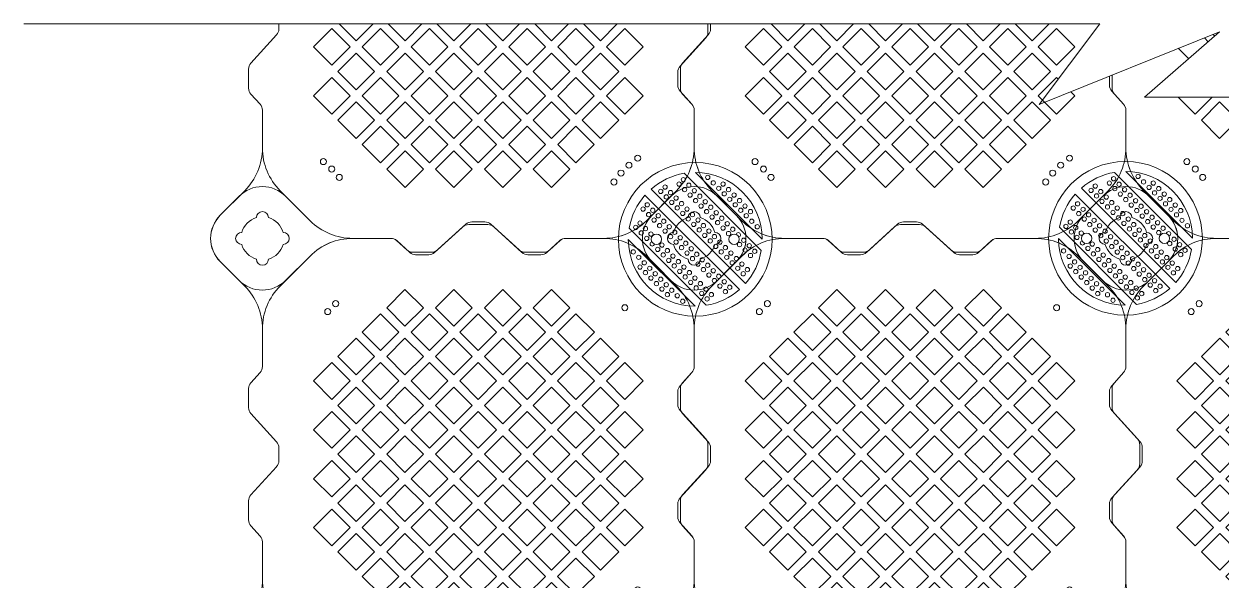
# Model space of a CAD drawing. Extents: x 28691 to 190833, y -3655 to 80068.
# Drawn here: x 175225 to 182157, y 23854 to 27075 of the extents above; entities that cross this region are included whole.
import ezdxf

# ---------------------------------------------------------------- set-up
doc = ezdxf.new("R2010")
doc.units = 0
doc.header["$LTSCALE"] = 10
doc.header["$MEASUREMENT"] = 0
doc.layers.add('2维浮筒', color=7, linetype='Continuous', lineweight=5)
doc.layers.add('Dim', color=3, linetype='Continuous', lineweight=13)

# ---------------------------------------------------------------- blocks, each defined once
blk = doc.blocks.new('旗华浮筒')
at = {"layer": '2维浮筒', "color": 150, "lineweight": 0}
for p, q in [((-548.8, 526.9), (-526.9, 548.8)), ((-473.2, 548.8), (-444.8, 520.5)), ((-26.8, 548.8), (-55.2, 520.5)), ((26.9, 548.8), (48.8, 526.9)), ((-332.9, 513.4), (-344.7, 502.6)), ((-303.9, 516), (-326.1, 516)), ((-297.1, 513.4), (-264.4, 483.6)), ((-202.9, 513.4), (-235.6, 483.6)), ((-196.1, 516), (-173.9, 516)), ((-167.1, 513.4), (-155.3, 502.6)), ((-395.4, 500), (-351.5, 500)), ((-148.5, 500), (-104.7, 500)), ((-548.8, 473.2), (-520.5, 444.8)), ((-479.5, 444.8), (-444.8, 479.5)), ((-257.6, 481), (-242.4, 481)), ((-20.5, 444.8), (-55.2, 479.5)), ((48.8, 473.2), (20.5, 444.8)), ((-500, 351.5), (-500, 395.4)), ((0, 351.3), (0, 395.4)), ((-513.4, 332.9), (-502.6, 344.7)), ((-16.4, 329.4), (-2.6, 344.5)), ((-516, 303.9), (-516, 326.1)), ((-19, 307.4), (-19, 322.6)), ((-513.4, 297.1), (-483.6, 264.4)), ((-16.4, 300.6), (13.4, 267.9)), ((-250, 257.1), (-228.8, 278.3)), ((-242.9, 250), (-221.7, 271.2)), ((-481, 242.4), (-481, 257.6)), ((16, 238.9), (16, 261.1)), ((-513.4, 202.9), (-483.6, 235.6)), ((-16.4, 199.4), (13.4, 232.1)), ((-516, 196.1), (-516, 173.9)), ((-19, 192.6), (-19, 177.4)), ((-513.4, 167.1), (-502.6, 155.3)), ((-16.4, 170.6), (-2.6, 155.5)), ((-500, 104.7), (-500, 148.5)), ((0, 104.7), (0, 148.7)), ((-548.8, 26.8), (-520.5, 55.2)), ((-444.8, 20.5), (-479.5, 55.2)), ((-55.2, 20.5), (-20.5, 55.2)), ((48.8, 26.8), (20.5, 55.2)), ((-329.4, 16.4), (-344.5, 2.6)), ((-307.4, 19), (-322.6, 19)), ((-300.6, 16.4), (-267.9, -13.4)), ((-199.4, 16.4), (-232.1, -13.4)), ((-192.6, 19), (-177.4, 19)), ((-170.6, 16.4), (-155.5, 2.6)), ((-395.4, 0), (-351.3, 0)), ((-148.7, 0), (-104.7, 0)), ((-526.9, -48.8), (-548.8, -26.9)), ((-473.2, -48.8), (-444.8, -20.5)), ((-261.1, -16), (-238.9, -16)), ((-26.8, -48.8), (-55.2, -20.5)), ((48.8, -26.9), (26.9, -48.8))]:
    blk.add_line(p, q, dxfattribs=at)
for points in [[(-334.9, 398.5), (-313.6, 419.7), (-334.9, 440.9), (-356.1, 419.7)], [(-278.3, 398.5), (-257.1, 419.7), (-278.3, 440.9), (-299.5, 419.7)], [(-221.7, 398.5), (-200.5, 419.7), (-221.7, 440.9), (-242.9, 419.7)], [(-165.1, 398.5), (-143.9, 419.7), (-165.1, 440.9), (-186.4, 419.7)], [(-363.1, 370.2), (-341.9, 391.4), (-363.1, 412.6), (-384.4, 391.4)], [(-306.6, 370.2), (-285.4, 391.4), (-306.6, 412.6), (-327.8, 391.4)], [(-250, 370.2), (-228.8, 391.4), (-250, 412.6), (-271.2, 391.4)], [(-193.4, 370.2), (-172.2, 391.4), (-193.4, 412.6), (-214.6, 391.4)], [(-136.9, 370.2), (-115.6, 391.4), (-136.9, 412.6), (-158.1, 391.4)], [(-391.4, 341.9), (-370.2, 363.1), (-391.4, 384.4), (-412.6, 363.1)], [(-334.9, 341.9), (-313.6, 363.1), (-334.9, 384.4), (-356.1, 363.1)], [(-278.3, 341.9), (-257.1, 363.1), (-278.3, 384.4), (-299.5, 363.1)], [(-221.7, 341.9), (-200.5, 363.1), (-221.7, 384.4), (-242.9, 363.1)], [(-165.1, 341.9), (-143.9, 363.1), (-165.1, 384.4), (-186.4, 363.1)], [(-108.6, 341.9), (-87.4, 363.1), (-108.6, 384.4), (-129.8, 363.1)], [(-419.7, 313.6), (-398.5, 334.9), (-419.7, 356.1), (-440.9, 334.9)], [(-363.1, 313.6), (-341.9, 334.9), (-363.1, 356.1), (-384.4, 334.9)], [(-306.6, 313.6), (-285.4, 334.9), (-306.6, 356.1), (-327.8, 334.9)], [(-250, 313.6), (-228.8, 334.9), (-250, 356.1), (-271.2, 334.9)], [(-193.4, 313.6), (-172.2, 334.9), (-193.4, 356.1), (-214.6, 334.9)], [(-136.9, 313.6), (-115.6, 334.9), (-136.9, 356.1), (-158.1, 334.9)], [(-80.3, 313.6), (-59.1, 334.9), (-80.3, 356.1), (-101.5, 334.9)], [(-391.4, 285.4), (-370.2, 306.6), (-391.4, 327.8), (-412.6, 306.6)], [(-334.9, 285.4), (-313.6, 306.6), (-334.9, 327.8), (-356.1, 306.6)], [(-278.3, 285.4), (-257.1, 306.6), (-278.3, 327.8), (-299.5, 306.6)], [(-221.7, 285.4), (-200.5, 306.6), (-221.7, 327.8), (-242.9, 306.6)], [(-165.1, 285.4), (-143.9, 306.6), (-165.1, 327.8), (-186.4, 306.6)], [(-108.6, 285.4), (-87.4, 306.6), (-108.6, 327.8), (-129.8, 306.6)], [(-419.7, 257.1), (-398.5, 278.3), (-419.7, 299.5), (-440.9, 278.3)], [(-363.1, 257.1), (-341.9, 278.3), (-363.1, 299.5), (-384.4, 278.3)], [(-306.6, 257.1), (-285.4, 278.3), (-306.6, 299.5), (-327.8, 278.3)], [(-193.4, 257.1), (-172.2, 278.3), (-193.4, 299.5), (-214.6, 278.3)], [(-136.9, 257.1), (-115.6, 278.3), (-136.9, 299.5), (-158.1, 278.3)], [(-80.3, 257.1), (-59.1, 278.3), (-80.3, 299.5), (-101.5, 278.3)], [(-391.4, 228.8), (-370.2, 250), (-391.4, 271.2), (-412.6, 250)], [(-334.9, 228.8), (-313.6, 250), (-334.9, 271.2), (-356.1, 250)], [(-278.3, 228.8), (-257.1, 250), (-278.3, 271.2), (-299.5, 250)], [(-165.1, 228.8), (-143.9, 250), (-165.1, 271.2), (-186.4, 250)], [(-108.6, 228.8), (-87.4, 250), (-108.6, 271.2), (-129.8, 250)], [(-419.7, 200.5), (-398.5, 221.7), (-419.7, 242.9), (-440.9, 221.7)], [(-363.1, 200.5), (-341.9, 221.7), (-363.1, 242.9), (-384.4, 221.7)], [(-306.6, 200.5), (-285.4, 221.7), (-306.6, 242.9), (-327.8, 221.7)], [(-250, 200.5), (-228.8, 221.7), (-250, 242.9), (-271.2, 221.7)], [(-193.4, 200.5), (-172.2, 221.7), (-193.4, 242.9), (-214.6, 221.7)], [(-136.9, 200.5), (-115.6, 221.7), (-136.9, 242.9), (-158.1, 221.7)], [(-80.3, 200.5), (-59.1, 221.7), (-80.3, 242.9), (-101.5, 221.7)], [(-391.4, 172.2), (-370.2, 193.4), (-391.4, 214.6), (-412.6, 193.4)], [(-334.9, 172.2), (-313.6, 193.4), (-334.9, 214.6), (-356.1, 193.4)], [(-278.3, 172.2), (-257.1, 193.4), (-278.3, 214.6), (-299.5, 193.4)], [(-221.7, 172.2), (-200.5, 193.4), (-221.7, 214.6), (-242.9, 193.4)], [(-165.1, 172.2), (-143.9, 193.4), (-165.1, 214.6), (-186.4, 193.4)], [(-108.6, 172.2), (-87.4, 193.4), (-108.6, 214.6), (-129.8, 193.4)], [(-419.7, 143.9), (-398.5, 165.1), (-419.7, 186.4), (-440.9, 165.1)], [(-363.1, 143.9), (-341.9, 165.1), (-363.1, 186.4), (-384.4, 165.1)], [(-306.6, 143.9), (-285.4, 165.1), (-306.6, 186.4), (-327.8, 165.1)], [(-250, 143.9), (-228.8, 165.1), (-250, 186.4), (-271.2, 165.1)], [(-193.4, 143.9), (-172.2, 165.1), (-193.4, 186.4), (-214.6, 165.1)], [(-136.9, 143.9), (-115.6, 165.1), (-136.9, 186.4), (-158.1, 165.1)], [(-80.3, 143.9), (-59.1, 165.1), (-80.3, 186.4), (-101.5, 165.1)], [(-391.4, 115.6), (-370.2, 136.9), (-391.4, 158.1), (-412.6, 136.9)], [(-334.9, 115.6), (-313.6, 136.9), (-334.9, 158.1), (-356.1, 136.9)], [(-278.3, 115.6), (-257.1, 136.9), (-278.3, 158.1), (-299.5, 136.9)], [(-221.7, 115.6), (-200.5, 136.9), (-221.7, 158.1), (-242.9, 136.9)], [(-165.1, 115.6), (-143.9, 136.9), (-165.1, 158.1), (-186.4, 136.9)], [(-108.6, 115.6), (-87.4, 136.9), (-108.6, 158.1), (-129.8, 136.9)], [(-363.1, 87.4), (-341.9, 108.6), (-363.1, 129.8), (-384.4, 108.6)], [(-306.6, 87.4), (-285.4, 108.6), (-306.6, 129.8), (-327.8, 108.6)], [(-250, 87.4), (-228.8, 108.6), (-250, 129.8), (-271.2, 108.6)], [(-193.4, 87.4), (-172.2, 108.6), (-193.4, 129.8), (-214.6, 108.6)], [(-136.9, 87.4), (-115.6, 108.6), (-136.9, 129.8), (-158.1, 108.6)], [(-334.9, 59.1), (-313.6, 80.3), (-334.9, 101.5), (-356.1, 80.3)], [(-278.3, 59.1), (-257.1, 80.3), (-278.3, 101.5), (-299.5, 80.3)], [(-221.7, 59.1), (-200.5, 80.3), (-221.7, 101.5), (-242.9, 80.3)], [(-165.1, 59.1), (-143.9, 80.3), (-165.1, 101.5), (-186.4, 80.3)]]:
    blk.add_lwpolyline(points, close=True, dxfattribs=at)
for points in [[(-228.8, 278.3), (-250, 299.5), (-271.2, 278.3), (-250, 257.1)], [(-242.9, 250), (-221.7, 228.8), (-200.5, 250), (-221.7, 271.2)]]:
    blk.add_lwpolyline(points, dxfattribs=at)
for centre in [(-411, 429.4), (-419.7, 419.7), (-84.8, 424.4), (-75.6, 415.2), (-429.4, 411), (-434.7, 92.9), (-424.4, 84.8), (-80.3, 80.3), (-415.2, 75.6), (-407.1, 65.3)]:
    blk.add_circle(centre, 3.5, dxfattribs=at)
for centre, radius, start, end in [((-500, 522), 38, 45, 135), ((0, 522), 38, 45, 135), ((-522, 500), 38, 135, 225), ((-500, 524), 7, 0, 180), ((0, 524), 7, 0, 180), ((22, 500), 38, 315, 45), ((-500, 500), 25, 106.2602, 163.7398), ((-500, 500), 25, 16.2602, 73.7398), ((-395.3, 570), 70, 225, 270), ((-326.1, 506), 10, 90, 132.2737), ((-303.9, 506), 10, 47.7263, 90), ((-196.1, 506), 10, 90, 132.2737), ((-173.9, 506), 10, 47.7263, 90), ((-104.7, 570), 70, 270, 315), ((0, 500), 25, 106.2602, 163.7398), ((0, 500), 25, 16.2602, 73.7398), ((-524, 500), 7, 90, 270), ((-476, 500), 7, 270, 90), ((-395.3, 430), 70, 90, 135), ((-351.5, 510), 10, 270, 312.2737), ((-148.5, 510), 10, 227.7263, 270), ((-104.7, 430), 70, 45, 90), ((-24, 500), 7, 90, 270), ((24, 500), 7, 270, 90), ((-500, 500), 25, 196.2602, 253.7398), ((-500, 500), 25, 286.2602, 343.7398), ((0, 500), 25, 196.2602, 253.7398), ((0, 500), 25, 286.2602, 343.7398), ((-500, 476), 7, 180, 0), ((-257.6, 491), 10, 227.7263, 270), ((-242.4, 491), 10, 270, 312.2737), ((0, 476), 7, 180, 0), ((-570, 395.3), 70, 0, 45), ((-430, 395.3), 70, 135, 180), ((-70, 395.3), 70, 0, 45), ((70, 395.3), 70, 135, 180), ((-510, 351.5), 10, 317.7263, 0), ((-10, 351.3), 10, 317.7263, 0), ((-506, 326.1), 10, 137.7263, 180), ((-9, 322.6), 10, 137.7263, 180), ((-9, 307.4), 10, 180, 222.2737), ((-506, 303.9), 10, 180, 222.2737), ((-491, 257.6), 10, 0, 42.2737), ((6, 261.1), 10, 0, 42.2737), ((-491, 242.4), 10, 317.7263, 0), ((6, 238.9), 10, 317.7263, 0), ((-506, 196.1), 10, 137.7263, 180), ((-9, 192.6), 10, 137.7263, 180), ((-506, 173.9), 10, 180, 222.2737), ((-9, 177.4), 10, 180, 222.2737), ((-510, 148.5), 10, 0, 42.2737), ((-10, 148.7), 10, 0, 42.2737), ((-570, 104.7), 70, 315, 0), ((-430, 104.7), 70, 180, 225), ((-70, 104.7), 70, 315, 0), ((70, 104.7), 70, 180, 225), ((-500, 24), 7, 0, 180), ((0, 24), 7, 0, 180), ((-522, 0), 38, 135, 225), ((-500, 0), 25, 106.2602, 163.7398), ((-500, 0), 25, 16.2602, 73.7398), ((-395.3, 70), 70, 225, 270), ((-322.6, 9), 10, 90, 132.2737), ((-307.4, 9), 10, 47.7263, 90), ((-192.6, 9), 10, 90, 132.2737), ((-177.4, 9), 10, 47.7263, 90), ((-104.7, 70), 70, 270, 315), ((0, 0), 25, 106.2602, 163.7398), ((0, 0), 25, 16.2602, 73.7398), ((22, 0), 38, 315, 45), ((-524, 0), 7, 90, 270), ((-476, 0), 7, 270, 90), ((-395.3, -70), 70, 90, 135), ((-351.3, 10), 10, 270, 312.2737), ((-148.7, 10), 10, 227.7263, 270), ((-104.7, -70), 70, 45, 90), ((-24, 0), 7, 90, 270), ((24, 0), 7, 270, 90), ((-500, 0), 25, 196.2602, 253.7398), ((-500, 0), 25, 286.2602, 343.7398), ((-261.1, -6), 10, 227.7263, 270), ((-238.9, -6), 10, 270, 312.2737), ((0, 0), 25, 196.2602, 253.7398), ((0, 0), 25, 286.2602, 343.7398), ((-500, -24), 7, 180, 0), ((0, -24), 7, 180, 0), ((-500, -22), 38, 225, 315), ((0, -22), 38, 225, 315)]:
    blk.add_arc(centre, radius, start, end, dxfattribs=at)

msp = doc.modelspace()

# ---------------------------------------------------------------- linework, layer by layer
at = {"color": 150, "lineweight": 0}
for p, q in [((179494.802, 25763.386), (179048.638, 26209.551)), ((179500.118, 25828.781), (179114.032, 26214.867)), ((181986.254, 25769.108), (181540.09, 26215.272)), ((181991.57, 25834.502), (181605.484, 26220.588)), ((179368.376, 25536.259), (178821.51, 26083.125)), ((179403.731, 25571.614), (178856.865, 26118.48)), ((181859.828, 25541.98), (181312.962, 26088.846)), ((181895.184, 25577.335), (181348.318, 26124.201)), ((179176.604, 25445.188), (178730.44, 25891.352)), ((181668.056, 25450.91), (181221.892, 25897.074)), ((179111.209, 25439.872), (178725.123, 25825.958)), ((181602.662, 25445.593), (181216.575, 25831.679))]:
    msp.add_line(p, q, dxfattribs=at)
for centre, radius in [((179112.621, 25827.369), 445), ((181604.073, 25833.091), 445), ((181676.551, 26191.947), 12.5), ((178937.612, 26129.658), 12.5), ((179018.929, 26147.335), 12.5), ((179043.678, 26172.084), 12.5), ((179075.498, 26140.264), 12.5), ((179185.099, 26186.226), 12.5), ((179216.919, 26154.406), 12.5), ((179248.739, 26122.586), 12.5), ((179273.488, 26147.335), 12.5), ((181429.064, 26135.379), 12.5), ((181510.381, 26153.056), 12.5), ((181535.13, 26177.805), 12.5), ((181542.201, 26121.237), 12.5), ((181566.95, 26145.985), 12.5), ((181708.371, 26160.128), 12.5), ((181740.191, 26128.308), 12.5), ((181764.94, 26153.056), 12.5), ((181796.759, 26121.237), 12.5), ((178912.863, 26104.909), 12.5), ((178944.683, 26073.089), 12.5), ((178969.432, 26097.838), 12.5), ((179001.251, 26066.018), 12.5), ((179050.749, 26115.515), 12.5), ((179082.569, 26083.696), 12.5), ((179107.317, 26108.444), 12.5), ((179114.388, 26051.876), 12.5), ((179139.137, 26076.625), 12.5), ((179280.559, 26090.767), 12.5), ((179305.307, 26115.515), 12.5), ((179312.378, 26058.947), 12.5), ((179337.127, 26083.696), 12.5), ((179368.947, 26051.876), 12.5), ((181404.315, 26110.63), 12.5), ((181436.135, 26078.81), 12.5), ((181460.884, 26103.559), 12.5), ((181492.704, 26071.739), 12.5), ((181574.021, 26089.417), 12.5), ((181598.77, 26114.166), 12.5), ((181605.841, 26057.597), 12.5), ((181630.589, 26082.346), 12.5), ((181772.011, 26096.488), 12.5), ((181803.831, 26064.668), 12.5), ((181828.579, 26089.417), 12.5), ((181860.399, 26057.597), 12.5), ((178810.333, 26002.378), 12.5), ((178835.081, 26027.127), 12.5), ((178866.901, 25995.307), 12.5), ((178976.503, 26041.269), 12.5), ((179008.322, 26009.449), 12.5), ((179033.071, 26034.198), 12.5), ((179064.891, 26002.378), 12.5), ((179146.208, 26020.056), 12.5), ((179170.957, 26044.805), 12.5), ((179178.028, 25988.236), 12.5), ((179202.777, 26012.985), 12.5), ((179344.198, 26027.127), 12.5), ((179376.018, 25995.307), 12.5), ((179400.767, 26020.056), 12.5), ((179432.587, 25988.236), 12.5), ((181301.785, 26008.1), 12.5), ((181326.533, 26032.848), 12.5), ((181358.353, 26001.029), 12.5), ((181467.955, 26046.99), 12.5), ((181499.775, 26015.171), 12.5), ((181524.523, 26039.919), 12.5), ((181531.594, 25983.351), 12.5), ((181556.343, 26008.1), 12.5), ((181637.66, 26025.777), 12.5), ((181662.409, 26050.526), 12.5), ((181669.48, 25993.957), 12.5), ((181694.229, 26018.706), 12.5), ((181726.049, 25986.886), 12.5), ((181835.65, 26032.848), 12.5), ((181867.47, 26001.029), 12.5), ((181892.219, 26025.777), 12.5), ((181924.039, 25993.957), 12.5), ((178792.655, 25921.061), 12.5), ((178842.152, 25970.559), 12.5), ((178873.972, 25938.739), 12.5), ((178898.721, 25963.487), 12.5), ((178930.541, 25931.668), 12.5), ((179040.142, 25977.63), 12.5), ((179071.962, 25945.81), 12.5), ((179096.711, 25970.559), 12.5), ((179103.782, 25913.99), 12.5), ((179128.531, 25938.739), 12.5), ((179209.848, 25956.416), 12.5), ((179234.597, 25981.165), 12.5), ((179241.668, 25924.597), 12.5), ((179266.416, 25949.345), 12.5), ((179298.236, 25917.525), 12.5), ((179407.838, 25963.487), 12.5), ((179439.658, 25931.668), 12.5), ((181284.107, 25926.782), 12.5), ((181333.605, 25976.28), 12.5), ((181365.424, 25944.46), 12.5), ((181390.173, 25969.209), 12.5), ((181421.993, 25937.389), 12.5), ((181563.414, 25951.531), 12.5), ((181588.163, 25976.28), 12.5), ((181595.234, 25919.711), 12.5), ((181619.983, 25944.46), 12.5), ((181701.3, 25962.138), 12.5), ((181733.12, 25930.318), 12.5), ((181757.869, 25955.067), 12.5), ((181789.688, 25923.247), 12.5), ((181899.29, 25969.209), 12.5), ((181931.11, 25937.389), 12.5), ((178767.906, 25896.312), 12.5), ((178799.726, 25864.492), 12.5), ((178824.475, 25889.241), 12.5), ((178856.295, 25857.421), 12.5), ((178887.621, 25827.369), 30), ((178905.792, 25906.919), 12.5), ((178937.612, 25875.099), 12.5), ((178962.361, 25899.848), 12.5), ((178994.18, 25868.028), 12.5), ((179135.602, 25882.17), 12.5), ((179160.35, 25906.919), 12.5), ((179167.421, 25850.35), 12.5), ((179192.17, 25875.099), 12.5), ((179273.488, 25892.777), 12.5), ((179305.307, 25860.957), 12.5), ((179337.621, 25827.369), 30), ((179330.056, 25885.706), 12.5), ((179471.477, 25899.848), 12.5), ((181259.358, 25902.034), 12.5), ((181291.178, 25870.214), 12.5), ((181315.927, 25894.963), 12.5), ((181347.747, 25863.143), 12.5), ((181379.073, 25833.091), 30), ((181397.244, 25912.64), 12.5), ((181429.064, 25880.82), 12.5), ((181453.813, 25905.569), 12.5), ((181460.884, 25849.001), 12.5), ((181485.633, 25873.749), 12.5), ((181627.054, 25887.891), 12.5), ((181651.803, 25912.64), 12.5), ((181658.874, 25856.072), 12.5), ((181683.622, 25880.82), 12.5), ((181715.442, 25849.001), 12.5), ((181764.94, 25898.498), 12.5), ((181796.759, 25866.678), 12.5), ((181829.073, 25833.091), 30), ((181821.508, 25891.427), 12.5), ((181962.93, 25905.569), 12.5), ((178831.546, 25832.673), 12.5), ((178919.934, 25793.782), 12.5), ((178969.432, 25843.279), 12.5), ((179001.251, 25811.459), 12.5), ((179026, 25836.208), 12.5), ((179033.071, 25779.64), 12.5), ((179057.82, 25804.388), 12.5), ((179199.241, 25818.531), 12.5), ((179223.99, 25843.279), 12.5), ((179231.061, 25786.711), 12.5), ((179255.81, 25811.459), 12.5), ((179287.63, 25779.64), 12.5), ((179368.947, 25797.317), 12.5), ((179393.696, 25822.066), 12.5), ((179425.515, 25790.246), 12.5), ((181322.998, 25838.394), 12.5), ((181386.638, 25774.754), 12.5), ((181411.386, 25799.503), 12.5), ((181492.704, 25817.181), 12.5), ((181517.452, 25841.929), 12.5), ((181524.523, 25785.361), 12.5), ((181549.272, 25810.11), 12.5), ((181581.092, 25778.29), 12.5), ((181690.693, 25824.252), 12.5), ((181722.513, 25792.432), 12.5), ((181747.262, 25817.181), 12.5), ((181779.082, 25785.361), 12.5), ((181860.399, 25803.039), 12.5), ((181885.148, 25827.787), 12.5), ((181916.968, 25795.968), 12.5), ((178753.764, 25754.891), 12.5), ((178785.584, 25723.071), 12.5), ((178895.185, 25769.033), 12.5), ((178927.005, 25737.213), 12.5), ((178951.754, 25761.962), 12.5), ((178958.825, 25705.393), 12.5), ((178983.574, 25730.142), 12.5), ((179064.891, 25747.82), 12.5), ((179089.64, 25772.569), 12.5), ((179096.711, 25716), 12.5), ((179121.46, 25740.749), 12.5), ((179153.279, 25708.929), 12.5), ((179262.881, 25754.891), 12.5), ((179294.701, 25723.071), 12.5), ((179319.449, 25747.82), 12.5), ((179351.269, 25716), 12.5), ((179400.767, 25765.498), 12.5), ((179432.587, 25733.678), 12.5), ((179457.335, 25758.426), 12.5), ((181245.216, 25760.612), 12.5), ((181277.036, 25728.792), 12.5), ((181418.457, 25742.935), 12.5), ((181443.206, 25767.683), 12.5), ((181450.277, 25711.115), 12.5), ((181475.026, 25735.863), 12.5), ((181556.343, 25753.541), 12.5), ((181588.163, 25721.721), 12.5), ((181612.912, 25746.47), 12.5), ((181644.732, 25714.65), 12.5), ((181754.333, 25760.612), 12.5), ((181786.153, 25728.792), 12.5), ((181810.902, 25753.541), 12.5), ((181842.721, 25721.721), 12.5), ((181892.219, 25771.219), 12.5), ((181924.039, 25739.399), 12.5), ((181948.787, 25764.148), 12.5), ((178792.655, 25666.503), 12.5), ((178817.404, 25691.251), 12.5), ((178849.223, 25659.432), 12.5), ((178990.645, 25673.574), 12.5), ((179015.394, 25698.322), 12.5), ((179022.465, 25641.754), 12.5), ((179047.213, 25666.503), 12.5), ((179128.531, 25684.18), 12.5), ((179160.35, 25652.36), 12.5), ((179185.099, 25677.109), 12.5), ((179216.919, 25645.289), 12.5), ((179326.521, 25691.251), 12.5), ((179358.34, 25659.432), 12.5), ((179383.089, 25684.18), 12.5), ((179414.909, 25652.36), 12.5), ((181284.107, 25672.224), 12.5), ((181308.856, 25696.973), 12.5), ((181315.927, 25640.404), 12.5), ((181340.676, 25665.153), 12.5), ((181482.097, 25679.295), 12.5), ((181506.846, 25704.044), 12.5), ((181513.917, 25647.475), 12.5), ((181538.666, 25672.224), 12.5), ((181570.485, 25640.404), 12.5), ((181619.983, 25689.902), 12.5), ((181651.803, 25658.082), 12.5), ((181676.551, 25682.83), 12.5), ((181708.371, 25651.011), 12.5), ((181817.973, 25696.973), 12.5), ((181849.792, 25665.153), 12.5), ((181874.541, 25689.902), 12.5), ((181906.361, 25658.082), 12.5), ((178824.475, 25634.683), 12.5), ((178856.295, 25602.863), 12.5), ((178881.043, 25627.612), 12.5), ((178888.114, 25571.043), 12.5), ((178912.863, 25595.792), 12.5), ((179054.284, 25609.934), 12.5), ((179079.033, 25634.683), 12.5), ((179086.104, 25578.114), 12.5), ((179110.853, 25602.863), 12.5), ((179142.673, 25571.043), 12.5), ((179192.17, 25620.541), 12.5), ((179223.99, 25588.721), 12.5), ((179248.739, 25613.47), 12.5), ((179280.559, 25581.65), 12.5), ((179390.16, 25627.612), 12.5), ((181347.747, 25608.584), 12.5), ((181372.495, 25633.333), 12.5), ((181379.566, 25576.764), 12.5), ((181404.315, 25601.513), 12.5), ((181436.135, 25569.693), 12.5), ((181545.737, 25615.655), 12.5), ((181577.556, 25583.836), 12.5), ((181602.305, 25608.584), 12.5), ((181634.125, 25576.764), 12.5), ((181683.622, 25626.262), 12.5), ((181715.442, 25594.442), 12.5), ((181740.191, 25619.191), 12.5), ((181772.011, 25587.371), 12.5), ((181881.612, 25633.333), 12.5), ((178919.934, 25539.223), 12.5), ((178944.683, 25563.972), 12.5), ((178951.754, 25507.404), 12.5), ((178976.503, 25532.152), 12.5), ((179008.322, 25500.332), 12.5), ((179117.924, 25546.294), 12.5), ((179149.744, 25514.475), 12.5), ((179174.493, 25539.223), 12.5), ((179206.312, 25507.404), 12.5), ((179255.81, 25556.901), 12.5), ((179287.63, 25525.081), 12.5), ((179312.378, 25549.83), 12.5), ((181411.386, 25544.945), 12.5), ((181443.206, 25513.125), 12.5), ((181467.955, 25537.874), 12.5), ((181499.775, 25506.054), 12.5), ((181609.376, 25552.016), 12.5), ((181641.196, 25520.196), 12.5), ((181665.945, 25544.945), 12.5), ((181697.765, 25513.125), 12.5), ((181747.262, 25562.622), 12.5), ((181779.082, 25530.803), 12.5), ((181803.831, 25555.551), 12.5), ((179040.142, 25468.513), 12.5), ((179181.564, 25482.655), 12.5), ((181531.594, 25474.234), 12.5), ((181673.016, 25488.376), 12.5)]:
    msp.add_circle(centre, radius, dxfattribs=at)
for centre, radius, start, end in [((179112.621, 25827.369), 387.5, 99.5040752, 131.3009536), ((179112.621, 25827.369), 387.5, 0.2086764, 89.7913236), ((181604.073, 25833.091), 387.5, 99.5040752, 131.3009536), ((181604.073, 25833.091), 387.5, 0.2086764, 89.7913236), ((179112.621, 25827.369), 387.5, 138.6990464, 170.4959534), ((181604.073, 25833.091), 387.5, 138.6990464, 170.4959534), ((179361.876, 25853.886), 12.5, 279.9885813, 175.1119628), ((181853.328, 25859.607), 12.5, 279.9885813, 175.1119628), ((179112.621, 25827.369), 387.5, 180.2086764, 269.7913236), ((178863.366, 25800.853), 12.5, 99.9885813, 355.1119628), ((181604.073, 25833.091), 387.5, 180.2086764, 269.7913236), ((181354.818, 25806.574), 12.5, 99.9885813, 355.1119628), ((179112.621, 25827.369), 387.5, 318.6990464, 350.4959534), ((181604.073, 25833.091), 387.5, 318.6990464, 350.4959534), ((179112.621, 25827.369), 387.5, 279.5040752, 311.3009536), ((181604.073, 25833.091), 387.5, 279.5040752, 311.3009536)]:
    msp.add_arc(centre, radius, start, end, dxfattribs=at)
at = {"layer": '2维浮筒', "color": 150, "lineweight": 0}
for p, q in [((176701.37, 27044.661), (176701.37, 27074.515)), ((179186.37, 27027.161), (179186.37, 27074.515)), ((179201.37, 27044.661), (179201.37, 27074.515)), ((176539.373, 26847.134), (176688.367, 27011.027)), ((179024.373, 26829.634), (179173.367, 26993.527)), ((179039.373, 26847.134), (179188.367, 27011.027)), ((176526.37, 26813.5), (176526.37, 26702.161)), ((179011.37, 26796), (179011.37, 26719.661)), ((179026.37, 26813.5), (179026.37, 26702.161)), ((181511.37, 26771.684), (181511.37, 26719.661)), ((181526.37, 26777.721), (181526.37, 26702.161)), ((176539.373, 26668.527), (176593.367, 26609.134)), ((179024.373, 26686.027), (179093.367, 26610.134)), ((179039.373, 26668.527), (179093.367, 26609.134)), ((181524.373, 26686.027), (181593.367, 26610.134)), ((181539.373, 26668.527), (181593.367, 26609.134)), ((176606.37, 26355.73), (176606.37, 26575.5)), ((179106.37, 26355.73), (179106.37, 26576.5)), ((179106.37, 26355.73), (179106.37, 26575.5)), ((181606.37, 26355.73), (181606.37, 26576.5)), ((181606.37, 26355.73), (181606.37, 26575.5)), ((176362.23, 25966.992), (176503.858, 26108.62)), ((176882.537, 25935.343), (176708.883, 26108.998)), ((179003.858, 26108.998), (178830.203, 25935.343)), ((178862.23, 25966.992), (179003.858, 26108.62)), ((179382.537, 25935.343), (179208.883, 26108.998)), ((179350.511, 25966.992), (179208.883, 26108.62)), ((181503.858, 26108.998), (181330.203, 25935.343)), ((181362.23, 25966.992), (181503.858, 26108.62)), ((181882.537, 25935.343), (181708.883, 26108.998)), ((181850.511, 25966.992), (181708.883, 26108.62)), ((177894.54, 25927.831), (177818.201, 25927.831)), ((180394.54, 25927.831), (180318.201, 25927.831)), ((177620.674, 25765.834), (177784.567, 25914.828)), ((178092.067, 25765.834), (177928.174, 25914.828)), ((180120.674, 25765.834), (180284.567, 25914.828)), ((180592.067, 25765.834), (180428.174, 25914.828)), ((177349.04, 25832.831), (177129.27, 25832.831)), ((177442.067, 25765.834), (177382.674, 25819.828)), ((178270.674, 25765.834), (178330.067, 25819.828)), ((178582.716, 25832.831), (178363.701, 25832.831)), ((179849.04, 25832.831), (179629.27, 25832.831)), ((179942.067, 25765.834), (179882.674, 25819.828)), ((180770.674, 25765.834), (180830.067, 25819.828)), ((181082.716, 25832.831), (180863.701, 25832.831)), ((182349.04, 25832.831), (182129.27, 25832.831)), ((176740.532, 25588.69), (176882.16, 25730.318)), ((177587.04, 25752.831), (177475.701, 25752.831)), ((178125.701, 25752.831), (178237.04, 25752.831)), ((178972.209, 25588.69), (178830.581, 25730.318)), ((179240.532, 25588.69), (179382.16, 25730.318)), ((180087.04, 25752.831), (179975.701, 25752.831)), ((180625.701, 25752.831), (180737.04, 25752.831)), ((181472.209, 25588.69), (181330.581, 25730.318)), ((181740.532, 25588.69), (181882.16, 25730.318)), ((176471.831, 25588.69), (176362.23, 25698.292)), ((178971.831, 25588.69), (178862.23, 25698.292)), ((179350.511, 25698.292), (179240.909, 25588.69)), ((181471.831, 25588.69), (181362.23, 25698.292)), ((181850.511, 25698.292), (181740.909, 25588.69))]:
    msp.add_line(p, q, dxfattribs=at)
for points in [[(177113.908, 26941.409), (177007.842, 27047.475), (176901.776, 26941.409), (177007.842, 26835.343)], [(177396.751, 26941.409), (177290.685, 27047.475), (177184.619, 26941.409), (177290.685, 26835.343)], [(177679.594, 26941.409), (177573.528, 27047.475), (177467.462, 26941.409), (177573.528, 26835.343)], [(177962.436, 26941.409), (177856.37, 27047.475), (177750.304, 26941.409), (177856.37, 26835.343)], [(178245.279, 26941.409), (178139.213, 27047.475), (178033.147, 26941.409), (178139.213, 26835.343)], [(178528.122, 26941.409), (178422.056, 27047.475), (178315.99, 26941.409), (178422.056, 26835.343)], [(178810.964, 26941.409), (178704.898, 27047.475), (178598.832, 26941.409), (178704.898, 26835.343)], [(179613.908, 26941.409), (179507.842, 27047.475), (179401.776, 26941.409), (179507.842, 26835.343)], [(179896.751, 26941.409), (179790.685, 27047.475), (179684.619, 26941.409), (179790.685, 26835.343)], [(180179.594, 26941.409), (180073.528, 27047.475), (179967.462, 26941.409), (180073.528, 26835.343)], [(180462.436, 26941.409), (180356.37, 27047.475), (180250.304, 26941.409), (180356.37, 26835.343)], [(180745.279, 26941.409), (180639.213, 27047.475), (180533.147, 26941.409), (180639.213, 26835.343)], [(181028.122, 26941.409), (180922.056, 27047.475), (180815.99, 26941.409), (180922.056, 26835.343)], [(181310.964, 26941.409), (181204.898, 27047.475), (181098.832, 26941.409), (181204.898, 26835.343)], [(177255.33, 26799.988), (177149.264, 26906.054), (177043.198, 26799.988), (177149.264, 26693.922)], [(177538.172, 26799.988), (177432.106, 26906.054), (177326.04, 26799.988), (177432.106, 26693.922)], [(177821.015, 26799.988), (177714.949, 26906.054), (177608.883, 26799.988), (177714.949, 26693.922)], [(178103.858, 26799.988), (177997.792, 26906.054), (177891.726, 26799.988), (177997.792, 26693.922)], [(178386.7, 26799.988), (178280.634, 26906.054), (178174.568, 26799.988), (178280.634, 26693.922)], [(178669.543, 26799.988), (178563.477, 26906.054), (178457.411, 26799.988), (178563.477, 26693.922)], [(179755.33, 26799.988), (179649.264, 26906.054), (179543.198, 26799.988), (179649.264, 26693.922)], [(180038.172, 26799.988), (179932.106, 26906.054), (179826.04, 26799.988), (179932.106, 26693.922)], [(180321.015, 26799.988), (180214.949, 26906.054), (180108.883, 26799.988), (180214.949, 26693.922)], [(180603.858, 26799.988), (180497.792, 26906.054), (180391.726, 26799.988), (180497.792, 26693.922)], [(180886.7, 26799.988), (180780.634, 26906.054), (180674.568, 26799.988), (180780.634, 26693.922)], [(181169.543, 26799.988), (181063.477, 26906.054), (180957.411, 26799.988), (181063.477, 26693.922)], [(177113.908, 26658.567), (177007.842, 26764.633), (176901.776, 26658.567), (177007.842, 26552.501)], [(177396.751, 26658.567), (177290.685, 26764.633), (177184.619, 26658.567), (177290.685, 26552.501)], [(177679.594, 26658.567), (177573.528, 26764.633), (177467.462, 26658.567), (177573.528, 26552.501)], [(177962.436, 26658.567), (177856.37, 26764.633), (177750.304, 26658.567), (177856.37, 26552.501)], [(178245.279, 26658.567), (178139.213, 26764.633), (178033.147, 26658.567), (178139.213, 26552.501)], [(178528.122, 26658.567), (178422.056, 26764.633), (178315.99, 26658.567), (178422.056, 26552.501)], [(178810.964, 26658.567), (178704.898, 26764.633), (178598.832, 26658.567), (178704.898, 26552.501)], [(179613.908, 26658.567), (179507.842, 26764.633), (179401.776, 26658.567), (179507.842, 26552.501)], [(179896.751, 26658.567), (179790.685, 26764.633), (179684.619, 26658.567), (179790.685, 26552.501)], [(180179.594, 26658.567), (180073.528, 26764.633), (179967.462, 26658.567), (180073.528, 26552.501)], [(180462.436, 26658.567), (180356.37, 26764.633), (180250.304, 26658.567), (180356.37, 26552.501)], [(180745.279, 26658.567), (180639.213, 26764.633), (180533.147, 26658.567), (180639.213, 26552.501)], [(181028.122, 26658.567), (180922.056, 26764.633), (180815.99, 26658.567), (180922.056, 26552.501)], [(177255.33, 26517.145), (177149.264, 26623.211), (177043.198, 26517.145), (177149.264, 26411.079)], [(177538.172, 26517.145), (177432.106, 26623.211), (177326.04, 26517.145), (177432.106, 26411.079)], [(177821.015, 26517.145), (177714.949, 26623.211), (177608.883, 26517.145), (177714.949, 26411.079)], [(178103.858, 26517.145), (177997.792, 26623.211), (177891.726, 26517.145), (177997.792, 26411.079)], [(178386.7, 26517.145), (178280.634, 26623.211), (178174.568, 26517.145), (178280.634, 26411.079)], [(178669.543, 26517.145), (178563.477, 26623.211), (178457.411, 26517.145), (178563.477, 26411.079)], [(179755.33, 26517.145), (179649.264, 26623.211), (179543.198, 26517.145), (179649.264, 26411.079)], [(180038.172, 26517.145), (179932.106, 26623.211), (179826.04, 26517.145), (179932.106, 26411.079)], [(180321.015, 26517.145), (180214.949, 26623.211), (180108.883, 26517.145), (180214.949, 26411.079)], [(180603.858, 26517.145), (180497.792, 26623.211), (180391.726, 26517.145), (180497.792, 26411.079)], [(180886.7, 26517.145), (180780.634, 26623.211), (180674.568, 26517.145), (180780.634, 26411.079)], [(181169.543, 26517.145), (181063.477, 26623.211), (180957.411, 26517.145), (181063.477, 26411.079)], [(182255.33, 26517.145), (182149.264, 26623.211), (182043.198, 26517.145), (182149.264, 26411.079)], [(177396.751, 26375.724), (177290.685, 26481.79), (177184.619, 26375.724), (177290.685, 26269.658)], [(177679.594, 26375.724), (177573.528, 26481.79), (177467.462, 26375.724), (177573.528, 26269.658)], [(177962.436, 26375.724), (177856.37, 26481.79), (177750.304, 26375.724), (177856.37, 26269.658)], [(178245.279, 26375.724), (178139.213, 26481.79), (178033.147, 26375.724), (178139.213, 26269.658)], [(178528.122, 26375.724), (178422.056, 26481.79), (178315.99, 26375.724), (178422.056, 26269.658)], [(179896.751, 26375.724), (179790.685, 26481.79), (179684.619, 26375.724), (179790.685, 26269.658)], [(180179.594, 26375.724), (180073.528, 26481.79), (179967.462, 26375.724), (180073.528, 26269.658)], [(180462.436, 26375.724), (180356.37, 26481.79), (180250.304, 26375.724), (180356.37, 26269.658)], [(180745.279, 26375.724), (180639.213, 26481.79), (180533.147, 26375.724), (180639.213, 26269.658)], [(181028.122, 26375.724), (180922.056, 26481.79), (180815.99, 26375.724), (180922.056, 26269.658)], [(177538.172, 26234.303), (177432.106, 26340.369), (177326.04, 26234.303), (177432.106, 26128.237)], [(177821.015, 26234.303), (177714.949, 26340.369), (177608.883, 26234.303), (177714.949, 26128.237)], [(178103.858, 26234.303), (177997.792, 26340.369), (177891.726, 26234.303), (177997.792, 26128.237)], [(178386.7, 26234.303), (178280.634, 26340.369), (178174.568, 26234.303), (178280.634, 26128.237)], [(180038.172, 26234.303), (179932.106, 26340.369), (179826.04, 26234.303), (179932.106, 26128.237)], [(180321.015, 26234.303), (180214.949, 26340.369), (180108.883, 26234.303), (180214.949, 26128.237)], [(180603.858, 26234.303), (180497.792, 26340.369), (180391.726, 26234.303), (180497.792, 26128.237)], [(180886.7, 26234.303), (180780.634, 26340.369), (180674.568, 26234.303), (180780.634, 26128.237)]]:
    msp.add_lwpolyline(points, close=True, dxfattribs=at)
for points in [[(177051.513, 27074.515), (177149.264, 26976.765), (177247.014, 27074.515)], [(177334.356, 27074.515), (177432.106, 26976.765), (177529.857, 27074.515)], [(177617.199, 27074.515), (177714.949, 26976.765), (177812.699, 27074.515)], [(177900.041, 27074.515), (177997.792, 26976.765), (178095.542, 27074.515)], [(178182.884, 27074.515), (178280.634, 26976.765), (178378.385, 27074.515)], [(178465.727, 27074.515), (178563.477, 26976.765), (178661.228, 27074.515)], [(179551.513, 27074.515), (179649.264, 26976.765), (179747.014, 27074.515)], [(179834.356, 27074.515), (179932.106, 26976.765), (180029.857, 27074.515)], [(180117.199, 27074.515), (180214.949, 26976.765), (180312.699, 27074.515)], [(180400.041, 27074.515), (180497.792, 26976.765), (180595.542, 27074.515)], [(180682.884, 27074.515), (180780.634, 26976.765), (180878.385, 27074.515)], [(180965.727, 27074.515), (181063.477, 26976.765), (181161.228, 27074.515)], [(182083.537, 26971.781), (182062.019, 26993.299)], [(182112.438, 27013.59), (182121.431, 27004.597)], [(181910.762, 26932.424), (181969.853, 26873.333)], [(181214.584, 26754.947), (181204.898, 26764.633), (181098.832, 26658.567), (181204.898, 26552.501), (181310.964, 26658.567), (181287.818, 26681.713)], [(181909.294, 26651.049), (182007.842, 26552.501), (182106.39, 26651.049)]]:
    msp.add_lwpolyline(points, dxfattribs=at)
for centre in [(176959.241, 26277.625), (178728.538, 26256.625), (178779.805, 26297.282), (179459.241, 26277.625), (181228.538, 26256.625), (181279.805, 26297.282), (181959.241, 26277.625), (177007.842, 26234.303), (177051.165, 26185.701), (178682.576, 26210.663), (179507.842, 26234.303), (179551.165, 26185.701), (181182.576, 26210.663), (182007.842, 26234.303), (182051.165, 26185.701), (178641.919, 26159.396), (181141.919, 26159.396)]:
    msp.add_circle(centre, 17.5, dxfattribs=at)
for centre, radius, start, end in [((176651.37, 27044.661), 50, 317.7262779, 0), ((179151.37, 27044.661), 50, 317.7262779, 0), ((179136.37, 27027.161), 50, 317.7262779, 0), ((176576.37, 26813.5), 50, 137.7262779, 180), ((179061.37, 26796), 50, 137.7262779, 180), ((179076.37, 26813.5), 50, 137.7262779, 180), ((176576.37, 26702.161), 50, 180, 222.2737221), ((179061.37, 26719.661), 50, 180, 222.2737221), ((179076.37, 26702.161), 50, 180, 222.2737221), ((181561.37, 26719.661), 50, 180, 222.2737221), ((181576.37, 26702.161), 50, 180, 222.2737221), ((176556.37, 26575.5), 50, 0, 42.2737221), ((179056.37, 26576.5), 50, 0, 42.2737221), ((179056.37, 26575.5), 50, 0, 42.2737221), ((181556.37, 26576.5), 50, 0, 42.2737221), ((181556.37, 26575.5), 50, 0, 42.2737221), ((176256.37, 26356.108), 350, 315.0000169, 0), ((176956.37, 26356.485), 350, 180, 224.9999831), ((178756.37, 26356.485), 350, 315.0000169, 0), ((178756.37, 26356.108), 350, 315.0000169, 0), ((179456.37, 26356.485), 350, 180, 224.9999831), ((179456.37, 26356.108), 350, 180, 224.9999831), ((181256.37, 26356.485), 350, 315.0000169, 0), ((181256.37, 26356.108), 350, 315.0000169, 0), ((181956.37, 26356.485), 350, 180, 224.9999831), ((181956.37, 26356.108), 350, 180, 224.9999831), ((176496.58, 25832.642), 190, 135.0000169, 224.9999831), ((176606.37, 25832.831), 125, 106.2602156, 163.7398115), ((176606.37, 25952.831), 35, 0, 180), ((176606.37, 25832.831), 125, 16.2601885, 73.7397844), ((177130.025, 26182.831), 350, 224.9999831, 270), ((177818.201, 25877.831), 50, 90, 132.2737221), ((177894.54, 25877.831), 50, 47.7262779, 90), ((178582.716, 26182.831), 350, 270, 315.0000169), ((178996.58, 25832.642), 190, 135.0000169, 224.9999831), ((179106.37, 25832.831), 125, 106.2602156, 163.7398115), ((179106.37, 25832.831), 125, 106.2602156, 163.7398115), ((179106.37, 25952.831), 35, 0, 180), ((179106.37, 25952.831), 35, 0, 180), ((179106.37, 25832.831), 125, 16.2601885, 73.7397844), ((179106.37, 25832.831), 125, 16.2601885, 73.7397844), ((179216.161, 25832.642), 190, 315.0000169, 44.9999831), ((179630.025, 26182.831), 350, 224.9999831, 270), ((180318.201, 25877.831), 50, 90, 132.2737221), ((180394.54, 25877.831), 50, 47.7262779, 90), ((181082.716, 26182.831), 350, 270, 315.0000169), ((181496.58, 25832.642), 190, 135.0000169, 224.9999831), ((181606.37, 25832.831), 125, 106.2602156, 163.7398115), ((181606.37, 25832.831), 125, 106.2602156, 163.7398115), ((181606.37, 25952.831), 35, 0, 180), ((181606.37, 25952.831), 35, 0, 180), ((181606.37, 25832.831), 125, 16.2601885, 73.7397844), ((181606.37, 25832.831), 125, 16.2601885, 73.7397844), ((181716.161, 25832.642), 190, 315.0000169, 44.9999831), ((182130.025, 26182.831), 350, 224.9999831, 270), ((176486.37, 25832.831), 35, 90, 270), ((176726.37, 25832.831), 35, 270, 90), ((178986.37, 25832.831), 35, 90, 270), ((178986.37, 25832.831), 35, 90, 270), ((179226.37, 25832.831), 35, 270, 90), ((179226.37, 25832.831), 35, 270, 90), ((181486.37, 25832.831), 35, 90, 270), ((181486.37, 25832.831), 35, 90, 270), ((181726.37, 25832.831), 35, 270, 90), ((181726.37, 25832.831), 35, 270, 90), ((176606.37, 25832.831), 125, 196.2601885, 253.7397844), ((176606.37, 25832.831), 125, 286.2602156, 343.7398115), ((177129.647, 25482.831), 350, 90, 135.0000169), ((177349.04, 25782.831), 50, 47.7262779, 90), ((178363.701, 25782.831), 50, 90, 132.2737221), ((178583.093, 25482.831), 350, 44.9999831, 90), ((179106.37, 25832.831), 125, 196.2601885, 253.7397844), ((179106.37, 25832.831), 125, 196.2601885, 253.7397844), ((179106.37, 25832.831), 125, 286.2602156, 343.7398115), ((179106.37, 25832.831), 125, 286.2602156, 343.7398115), ((179629.647, 25482.831), 350, 90, 135.0000169), ((179849.04, 25782.831), 50, 47.7262779, 90), ((180863.701, 25782.831), 50, 90, 132.2737221), ((181083.093, 25482.831), 350, 44.9999831, 90), ((181606.37, 25832.831), 125, 196.2601885, 253.7397844), ((181606.37, 25832.831), 125, 196.2601885, 253.7397844), ((181606.37, 25832.831), 125, 286.2602156, 343.7398115), ((181606.37, 25832.831), 125, 286.2602156, 343.7398115), ((182129.647, 25482.831), 350, 90, 135.0000169), ((177475.701, 25802.831), 50, 227.7262779, 270), ((177587.04, 25802.831), 50, 270, 312.2737221), ((178125.701, 25802.831), 50, 227.7262779, 270), ((178237.04, 25802.831), 50, 270, 312.2737221), ((179975.701, 25802.831), 50, 227.7262779, 270), ((180087.04, 25802.831), 50, 270, 312.2737221), ((180625.701, 25802.831), 50, 227.7262779, 270), ((180737.04, 25802.831), 50, 270, 312.2737221), ((176606.37, 25712.831), 35, 180, 0), ((179106.37, 25712.831), 35, 180, 0), ((179106.37, 25712.831), 35, 180, 0), ((181606.37, 25712.831), 35, 180, 0), ((181606.37, 25712.831), 35, 180, 0), ((176606.182, 25723.04), 190, 224.9999831, 315.0000169), ((179106.182, 25723.04), 190, 224.9999831, 315.0000169), ((179106.559, 25723.04), 190, 224.9999831, 315.0000169), ((181606.182, 25723.04), 190, 224.9999831, 315.0000169), ((181606.559, 25723.04), 190, 224.9999831, 315.0000169)]:
    msp.add_arc(centre, radius, start, end, dxfattribs=at)
at = {"layer": 'Dim', "color": 7, "lineweight": 0}
msp.add_lwpolyline([(175225.429, 27074.515), (181455.38, 27074.515), (181103.509, 26607.536), (182148.642, 27028.161), (181713.17, 26651.049), (187676.841, 26651.049)], dxfattribs=at)

# ---------------------------------------------------------------- block references
at = {"layer": '2维浮筒', "lineweight": 0, "xscale": 5, "yscale": 5, "zscale": 5, "rotation": 90}
for p in [(179106.37, 25832.831), (181606.37, 25832.831)]:
    msp.add_blockref('旗华浮筒', p, dxfattribs=at)
at = {"layer": '2维浮筒', "color": 150, "lineweight": 0, "xscale": 5, "yscale": 5, "zscale": 5, "rotation": 90}
msp.add_blockref('旗华浮筒', (184106.37, 25832.831), dxfattribs=at)

doc.saveas('drawing.dxf')
